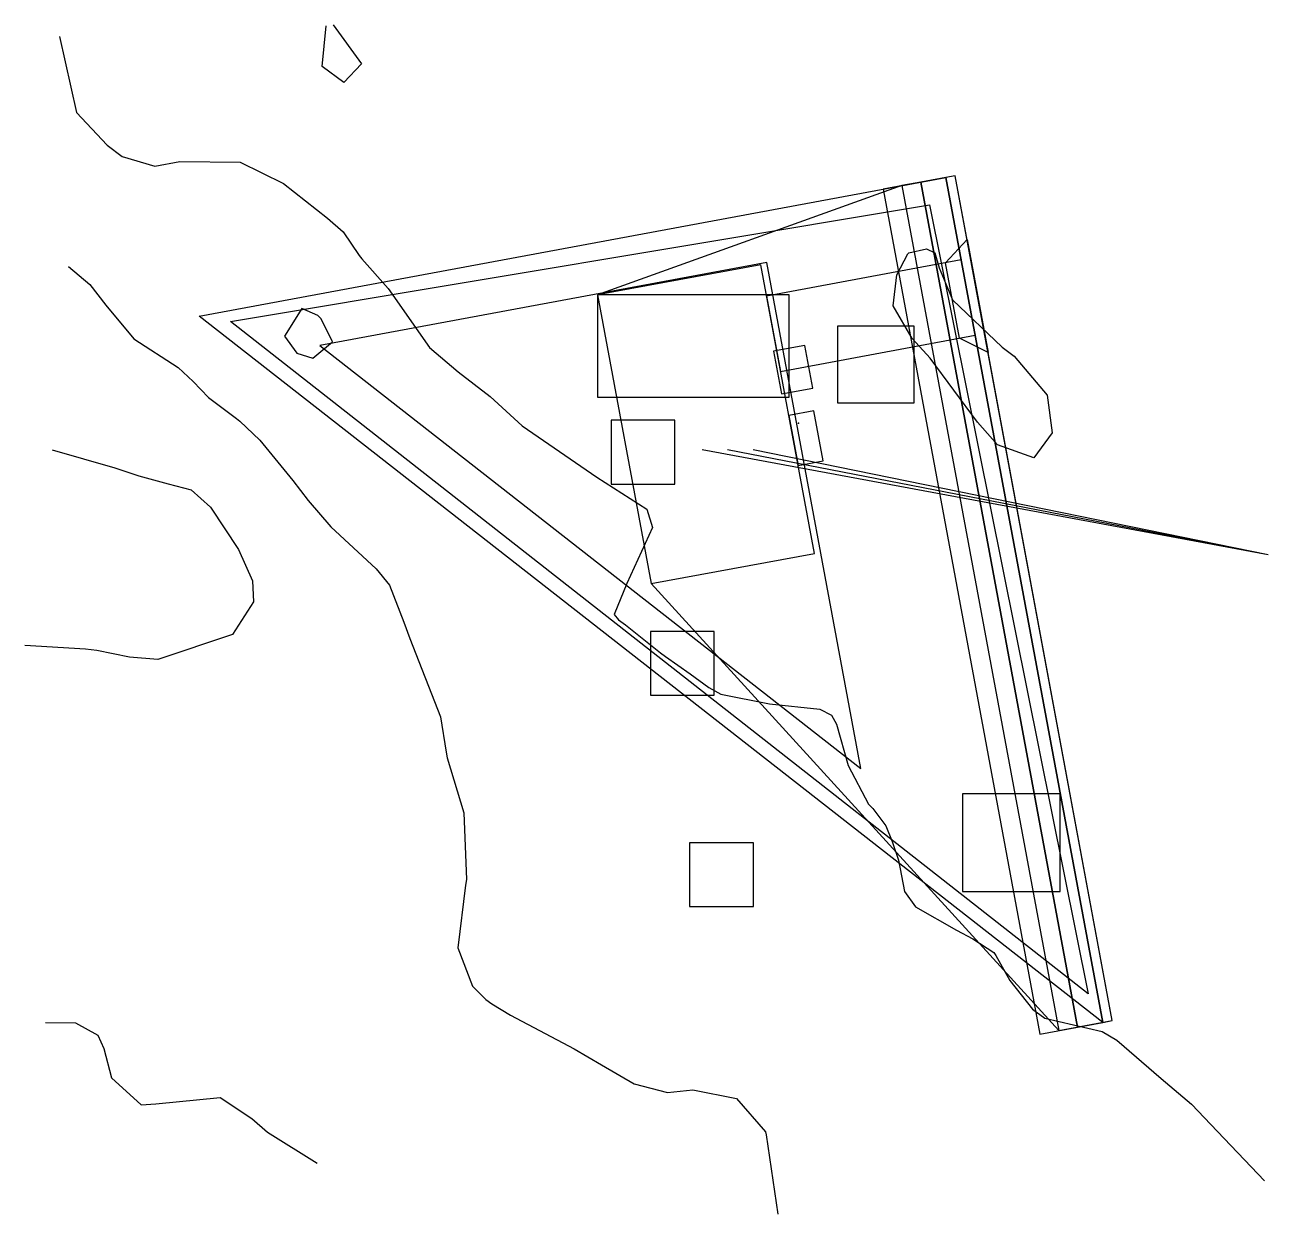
# Model space of a CAD drawing. Header units: feet. Extents: x 1340296 to 1340490, y 440000 to 440186.
import ezdxf

# ---------------------------------------------------------------- set-up
doc = ezdxf.new("R2010")
doc.units = ezdxf.units.FT
for name, color, linetype in [('A-BLDG-OTLN', 3, 'CONTINUOUS'), ('C-DRNG-AREA', 150, 'CONTINUOUS'), ('C-LOD', 30, 'CONTINUOUS'), ('C-MISC', 7, 'CONTINUOUS'), ('C-PROP', 6, 'CONTINUOUS'), ('C-PVMT', 8, 'CONTINUOUS'), ('C-SWM', 92, 'CONTINUOUS'), ('C-TOPO-MAJR', 32, 'CONTINUOUS'), ('C-TOPO-SPOT', 7, 'CONTINUOUS'), ('C-UTIL', 4, 'CONTINUOUS'), ('L-PLNT-TREE', 90, 'CONTINUOUS'), ('V-PROP-ESMT', 5, 'CONTINUOUS'), ('V-PROP-LINE', 7, 'CONTINUOUS')]:
    doc.layers.add(name, color=color, linetype=linetype)

msp = doc.modelspace()

# ---------------------------------------------------------------- linework, layer by layer
at = {"layer": 'A-BLDG-OTLN'}
msp.add_lwpolyline([(1340419.39, 440103.53), (1340410.99, 440148.76), (1340385.43, 440144.02), (1340393.82, 440098.79), (1340419.39, 440103.53)], close=True, dxfattribs=at)
at = {"layer": 'C-DRNG-AREA'}
msp.add_lwpolyline([(1340439.98, 440162.44), (1340464.55, 440030.05), (1340323.03, 440140.72), (1340439.98, 440162.44)], close=True, dxfattribs=at)
at = {"layer": 'C-LOD'}
msp.add_lwpolyline([(1340385.43, 440144.02), (1340393.82, 440098.79), (1340457.67, 440028.77), (1340466.03, 440030.32), (1340446.6, 440135.03), (1340441.46, 440162.71), (1340439.98, 440162.44), (1340436.05, 440161.71), (1340433.1, 440161.16), (1340385.43, 440144.02)], close=True, dxfattribs=at)
at = {"layer": 'C-MISC'}
msp.add_lwpolyline([(1340464.55, 440030.05), (1340439.98, 440162.44), (1340436.05, 440161.71), (1340460.62, 440029.32), (1340464.55, 440030.05)], close=True, dxfattribs=at)
at = {"layer": 'C-PROP'}
for points in [[(1340437.41, 440158.15), (1340462.29, 440034.51), (1340327.95, 440139.84), (1340437.41, 440158.15)], [(1340341.93, 440136.1), (1340426.65, 440069.84), (1340411.95, 440149.1), (1340341.93, 440136.1)], [(1340385.43, 440128.02), (1340415.43, 440128.02), (1340415.43, 440144.02), (1340385.43, 440144.02), (1340385.43, 440128.02)]]:
    msp.add_lwpolyline(points, close=True, dxfattribs=at)
at = {"layer": 'C-PVMT'}
for points in [[(1340460.62, 440029.32), (1340436.05, 440161.71), (1340433.1, 440161.16), (1340457.67, 440028.77), (1340460.62, 440029.32)], [(1340466.03, 440030.32), (1340441.46, 440162.71), (1340439.98, 440162.44), (1340464.55, 440030.05), (1340466.03, 440030.32)], [(1340443.31, 440152.72), (1340446.6, 440135.03), (1340442.12, 440137.25), (1340439.93, 440149.04), (1340443.31, 440152.72)], [(1340444.57, 440137.7), (1340442.39, 440149.5), (1340411.91, 440143.84), (1340414.1, 440132.05), (1340444.57, 440137.7)], [(1340414.24, 440128.51), (1340419.16, 440129.43), (1340417.92, 440136.11), (1340413, 440135.2), (1340414.24, 440128.51)], [(1340420.76, 440118.03), (1340419.31, 440125.89), (1340415.37, 440125.16), (1340416.83, 440117.3), (1340420.76, 440118.03)]]:
    msp.add_lwpolyline(points, close=True, dxfattribs=at)
at = {"layer": 'C-SWM'}
msp.add_lwpolyline([(1340442.6, 440050.56), (1340457.9, 440050.56), (1340457.9, 440065.86), (1340442.6, 440065.86), (1340442.6, 440050.56)], close=True, dxfattribs=at)
at = {"layer": 'C-TOPO-MAJR'}
for points in [[(1340345.69, 440177.29), (1340342.3, 440179.82), (1340342.94, 440186.2)], [(1340344.06, 440186.34), (1340348.5, 440180.23), (1340345.69, 440177.29)], [(1340301.19, 440184.54), (1340303.87, 440172.59), (1340308.66, 440167.49), (1340311.01, 440165.7), (1340316.1, 440164.19), (1340320.05, 440164.94), (1340329.5, 440164.84), (1340336.25, 440161.48), (1340343.17, 440156.08), (1340345.58, 440153.9), (1340348.13, 440150.18), (1340348.53, 440149.68), (1340352.64, 440145.04), (1340359.13, 440135.77), (1340363.59, 440131.98), (1340368.6, 440128.1), (1340373.63, 440123.54), (1340385.31, 440115.48), (1340393.15, 440110.44), (1340394.06, 440107.61), (1340390.04, 440098.81), (1340388.05, 440093.95), (1340388.74, 440093.12), (1340389.79, 440092.35), (1340395.3, 440087.93), (1340396.08, 440087.36), (1340399.96, 440084.65), (1340402.87, 440082.51), (1340404.73, 440081.47), (1340412.35, 440079.98), (1340420.25, 440079.12), (1340422.08, 440078.19), (1340422.84, 440076.77), (1340424.7, 440070.3), (1340427.86, 440064.22), (1340428.56, 440063.55), (1340430.58, 440060.84), (1340431.59, 440058.37), (1340432.54, 440055.45), (1340433.53, 440050.56), (1340435.25, 440048.15), (1340441.66, 440044.47), (1340444.23, 440043.15), (1340447.47, 440040.97), (1340447.8, 440040.52), (1340449.99, 440036.59), (1340453.53, 440032.1), (1340455.49, 440030.73), (1340464.44, 440028.62), (1340466.74, 440027.24), (1340473.69, 440021.25), (1340478.43, 440017.22), (1340481.47, 440014.05), (1340489.89, 440005.24)], [(1340436.95, 440151.24), (1340438.27, 440150.6), (1340438.95, 440148.27), (1340441, 440143.24), (1340448.78, 440135.83), (1340450.68, 440134.41), (1340455.82, 440128.34), (1340456.64, 440122.43), (1340453.74, 440118.49), (1340448.07, 440120.55), (1340444.95, 440124.07), (1340437.52, 440134.11), (1340434.69, 440137.2), (1340431.75, 440142.31), (1340432.28, 440147.19), (1340434.02, 440150.47), (1340434.18, 440150.62), (1340436.95, 440151.24)], [(1340302.59, 440148.49), (1340305.93, 440145.66), (1340308.44, 440142.41), (1340312.8, 440137.13), (1340319.77, 440132.63), (1340322.13, 440130.46), (1340324.51, 440127.97), (1340328.9, 440124.65), (1340329.43, 440124.25), (1340332.55, 440121.29), (1340337.73, 440114.94), (1340340.13, 440111.83), (1340343.67, 440107.68), (1340350.76, 440101.13), (1340352.85, 440098.56), (1340355.08, 440092.75), (1340356.06, 440090.2), (1340360.86, 440077.92), (1340361.74, 440072.41), (1340361.9, 440071.5), (1340364.51, 440062.9), (1340364.94, 440052.43), (1340364.74, 440051.54), (1340363.55, 440041.74), (1340365.88, 440035.74), (1340367.93, 440033.64), (1340368.9, 440032.94), (1340371.83, 440031.18), (1340381.76, 440025.88), (1340386.07, 440023.42), (1340391.15, 440020.44), (1340396.39, 440019.08), (1340400.35, 440019.47), (1340407.21, 440018.1), (1340411.73, 440012.88), (1340411.86, 440012.45), (1340413.65, 440000)], [(1340342.17, 440140.28), (1340341.66, 440140.78), (1340339.11, 440141.91), (1340336.4, 440137.58), (1340338.33, 440134.88), (1340340.85, 440134.12), (1340343.94, 440136.7), (1340342.17, 440140.28)], [(1340300.03, 440119.73), (1340309.85, 440116.96), (1340313.63, 440115.66), (1340318.22, 440114.43)], [(1340318.22, 440114.43), (1340321.8, 440113.47), (1340324.81, 440110.75), (1340329.23, 440104.12), (1340331.42, 440099.23), (1340331.54, 440095.92), (1340328.28, 440090.82), (1340316.58, 440086.92), (1340312.12, 440087.28), (1340307.02, 440088.32), (1340305.27, 440088.5), (1340295.76, 440089.09)], [(1340298.99, 440030.01), (1340303.68, 440029.98), (1340307.18, 440028.06), (1340308.15, 440025.97), (1340309.34, 440021.37), (1340313.96, 440017.13), (1340316.27, 440017.27), (1340326.36, 440018.28), (1340331.31, 440014.98), (1340333.77, 440012.83), (1340341.54, 440007.98)]]:
    msp.add_lwpolyline(points, dxfattribs=at)
at = {"layer": 'C-TOPO-SPOT'}
msp.add_point((1340416.89, 440123.91), dxfattribs=at)
at = {"layer": 'C-UTIL'}
for points in [[(1340490.45, 440103.32), (1340401.8, 440119.73)], [(1340490.45, 440103.32), (1340405.8, 440119.73)], [(1340490.45, 440103.32), (1340409.8, 440119.73)]]:
    msp.add_lwpolyline(points, dxfattribs=at)
at = {"layer": 'L-PLNT-TREE'}
for points in [[(1340423, 440127.12), (1340435, 440127.12), (1340435, 440139.12), (1340423, 440139.12), (1340423, 440127.12)], [(1340387.56, 440114.4), (1340397.56, 440114.4), (1340397.56, 440124.4), (1340387.56, 440124.4), (1340387.56, 440114.4)], [(1340393.71, 440081.3), (1340403.71, 440081.3), (1340403.71, 440091.3), (1340393.71, 440091.3), (1340393.71, 440081.3)], [(1340399.85, 440048.2), (1340409.85, 440048.2), (1340409.85, 440058.2), (1340399.85, 440058.2), (1340399.85, 440048.2)]]:
    msp.add_lwpolyline(points, close=True, dxfattribs=at)
at = {"layer": 'V-PROP-ESMT'}
msp.add_lwpolyline([(1340464.55, 440030.05), (1340439.98, 440162.44), (1340430.15, 440160.61), (1340454.72, 440028.22), (1340464.55, 440030.05)], close=True, dxfattribs=at)
at = {"layer": 'V-PROP-LINE'}
msp.add_lwpolyline([(1340439.98, 440162.44), (1340464.55, 440030.05), (1340323.03, 440140.72), (1340439.98, 440162.44)], close=True, dxfattribs=at)

doc.saveas('drawing.dxf')
